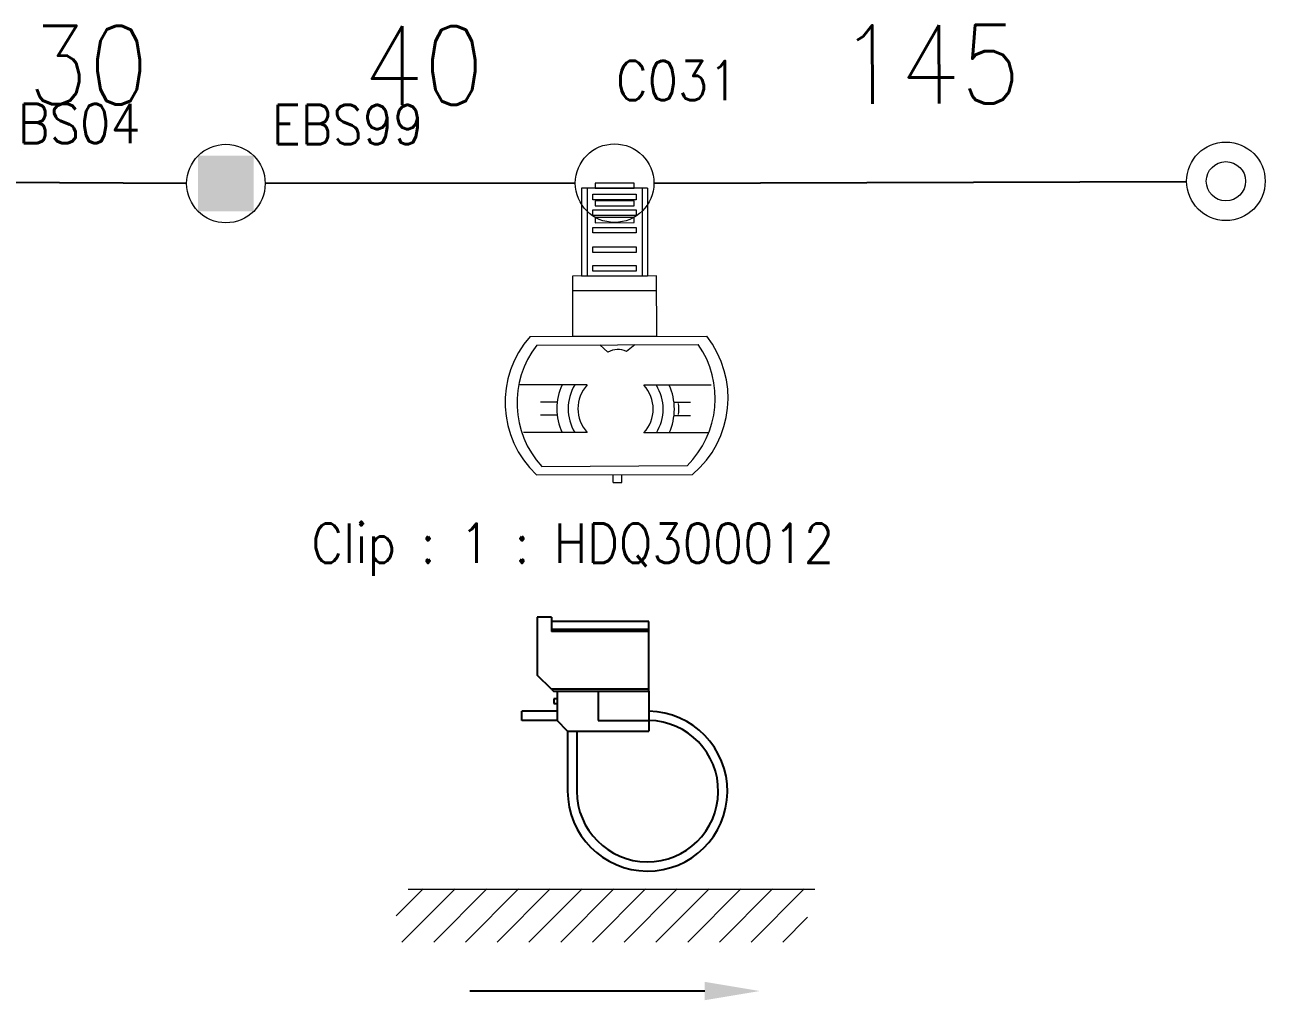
# Model space of a CAD drawing. Header units: inches. Extents: x 47316 to 59086, y 3141 to 11743.
# Drawn here: x 54349.8 to 54428.7, y 9579.5 to 9641.6 of the extents above; entities that cross this region are included whole.
import ezdxf

# ---------------------------------------------------------------- set-up
doc = ezdxf.new("R2010")
doc.units = ezdxf.units.IN
doc.header["$MEASUREMENT"] = 0
doc.styles.get("Standard").update_dxf_attribs({"font": ''})
doc.styles.get('Standard').set_extended_font_data('SimSun')
doc.linetypes.add('_VH_FELT_TAPE', pattern='A,0.4,-0.7,["FELT",Standard,S=0.3,R=0,X=-0.5,Y=-0.15],-0.7', length=1.8)

msp = doc.modelspace()

# ---------------------------------------------------------------- linework, layer by layer
at = {"color": 0, "linetype": '_VH_FELT_TAPE', "lineweight": -3, "ltscale": 5}
for p, q in [((54360.072, 9631.477), (54347.073, 9631.529)), ((54384.811, 9631.49), (54365.072, 9631.469)), ((54389.811, 9631.5), (54423.721, 9631.604))]:
    msp.add_line(p, q, dxfattribs=at)
at = {"color": 0, "lineweight": 0}
for p, q in [((54385.215, 9631.173), (54385.215, 9625.582)), ((54389.408, 9631.172), (54385.215, 9631.172)), ((54385.568, 9631.173), (54385.568, 9625.582)), ((54389.063, 9631.173), (54389.063, 9625.582)), ((54389.408, 9631.172), (54389.408, 9625.581)), ((54389.408, 9625.581), (54385.215, 9625.582)), ((54384.637, 9624.662), (54389.99, 9624.672)), ((54381.937, 9621.742), (54393.175, 9621.762)), ((54382.356, 9621.178), (54392.639, 9621.226)), ((54386.362, 9621.197), (54386.885, 9620.733)), ((54388.605, 9621.207), (54388.059, 9620.771)), ((54385.575, 9618.657), (54381.285, 9618.657)), ((54393.461, 9618.632), (54389.176, 9618.631)), ((54383.658, 9617.562), (54382.599, 9617.562)), ((54392.152, 9617.536), (54391.093, 9617.536)), ((54383.658, 9616.719), (54382.599, 9616.719)), ((54392.152, 9616.694), (54391.093, 9616.694)), ((54385.575, 9615.624), (54381.515, 9615.624)), ((54393.236, 9615.599), (54389.176, 9615.599)), ((54382.339, 9612.933), (54392.275, 9612.953)), ((54382.671, 9613.472), (54391.92, 9613.515)), ((54387.218, 9612.443), (54387.217, 9612.933)), ((54387.773, 9612.453), (54387.772, 9612.944)), ((54387.218, 9612.443), (54387.773, 9612.453))]:
    msp.add_line(p, q, dxfattribs=at)
at = {"color": 0, "linetype": 'ByBlock', "lineweight": -3, "ltscale": 0.05}
for q in [(54382.388, 9603.872), (54383.288, 9602.972)]:
    msp.add_line((54383.288, 9603.872), q, dxfattribs=at)
at = {"color": 0, "linetype": 'ByBlock', "lineweight": -3, "ltscale": 0.205}
for p, q in [((54382.388, 9603.872), (54382.388, 9600.182)), ((54389.498, 9599.282), (54389.498, 9602.972))]:
    msp.add_line(p, q, dxfattribs=at)
at = {"color": 0, "linetype": 'ByBlock', "lineweight": -3, "ltscale": 0.345}
for p, q in [((54389.498, 9603.602), (54383.288, 9603.602)), ((54383.288, 9603.1), (54389.498, 9603.1)), ((54389.498, 9602.972), (54383.288, 9602.972)), ((54389.498, 9599.282), (54383.288, 9599.282))]:
    msp.add_line(p, q, dxfattribs=at)
at = {"color": 0, "linetype": 'ByBlock', "lineweight": -3, "ltscale": 0.027907}
msp.add_line((54389.498, 9603.1), (54389.498, 9603.602), dxfattribs=at)
at = {"color": 0, "linetype": 'ByBlock', "lineweight": -3, "ltscale": 0.007093}
for p, q in [((54389.498, 9602.972), (54389.498, 9603.1)), ((54389.498, 9599.155), (54389.498, 9599.282))]:
    msp.add_line(p, q, dxfattribs=at)
at = {"color": 0, "linetype": 'ByBlock', "lineweight": -3, "ltscale": 0.070711}
msp.add_line((54383.288, 9599.282), (54382.388, 9600.182), dxfattribs=at)
at = {"color": 0, "linetype": 'ByBlock', "lineweight": -3, "ltscale": 0.010032}
msp.add_line((54383.288, 9599.282), (54383.416, 9599.155), dxfattribs=at)
at = {"color": 0, "linetype": 'ByBlock', "lineweight": -3, "ltscale": 0.012906}
msp.add_line((54383.416, 9599.155), (54383.648, 9599.155), dxfattribs=at)
at = {"color": 0, "linetype": 'ByBlock', "lineweight": -3, "ltscale": 0.102907}
for p, q in [((54383.648, 9599.155), (54383.648, 9597.302)), ((54386.258, 9599.155), (54386.258, 9597.302)), ((54389.498, 9599.155), (54389.498, 9597.302))]:
    msp.add_line(p, q, dxfattribs=at)
at = {"color": 0, "linetype": 'ByBlock', "lineweight": -3, "ltscale": 0.325}
msp.add_line((54383.648, 9599.155), (54389.498, 9599.155), dxfattribs=at)
at = {"color": 0, "linetype": 'ByBlock', "lineweight": -3, "ltscale": 0.125}
for p, q in [((54383.648, 9597.887), (54381.398, 9597.887)), ((54383.648, 9597.302), (54381.398, 9597.302))]:
    msp.add_line(p, q, dxfattribs=at)
at = {"color": 0, "linetype": 'ByBlock', "lineweight": -3, "ltscale": 0.0325}
msp.add_line((54381.398, 9597.302), (54381.398, 9597.887), dxfattribs=at)
at = {"color": 0, "linetype": 'ByBlock', "lineweight": -3, "ltscale": 0.010773}
for p, q in [((54383.648, 9598.673), (54383.454, 9598.673)), ((54383.454, 9598.384), (54383.648, 9598.384))]:
    msp.add_line(p, q, dxfattribs=at)
at = {"color": 0, "linetype": 'ByBlock', "lineweight": -3, "ltscale": 0.016051}
msp.add_line((54383.454, 9598.673), (54383.454, 9598.384), dxfattribs=at)
at = {"color": 0, "linetype": 'ByBlock', "lineweight": -3, "ltscale": 0.053033}
msp.add_line((54384.323, 9596.627), (54383.648, 9597.302), dxfattribs=at)
at = {"color": 0, "linetype": 'ByBlock', "lineweight": -3, "ltscale": 0.18}
msp.add_line((54386.258, 9597.302), (54389.498, 9597.302), dxfattribs=at)
at = {"color": 0, "linetype": 'ByBlock', "lineweight": -3, "ltscale": 0.0375}
msp.add_line((54389.498, 9597.302), (54389.498, 9596.627), dxfattribs=at)
at = {"color": 0, "linetype": 'ByBlock', "lineweight": -3, "ltscale": 0.2875}
msp.add_line((54384.323, 9596.627), (54389.498, 9596.627), dxfattribs=at)
at = {"color": 0, "linetype": 'ByBlock', "lineweight": -3, "ltscale": 0.2125}
for p, q in [((54384.323, 9596.627), (54384.323, 9592.802)), ((54384.908, 9596.627), (54384.908, 9592.802))]:
    msp.add_line(p, q, dxfattribs=at)
at = {"color": 0, "lineweight": 15}
for p, q in [((54373.415, 9584.86, 0), (54375.136, 9586.581, 0)), ((54373.777, 9583.202, 0), (54377.157, 9586.581, 0)), ((54374.17, 9586.571, 0), (54400.063, 9586.571, 0)), ((54375.798, 9583.202, 0), (54379.177, 9586.581, 0)), ((54377.819, 9583.202, 0), (54381.198, 9586.581, 0)), ((54379.839, 9583.202, 0), (54383.218, 9586.581, 0)), ((54381.86, 9583.202, 0), (54385.239, 9586.581, 0)), ((54383.88, 9583.202, 0), (54387.259, 9586.581, 0)), ((54385.901, 9583.202, 0), (54389.28, 9586.581, 0)), ((54387.921, 9583.202, 0), (54391.3, 9586.581, 0)), ((54389.942, 9583.202, 0), (54393.321, 9586.581, 0)), ((54391.963, 9583.202, 0), (54395.342, 9586.581, 0)), ((54393.983, 9583.202, 0), (54397.362, 9586.581, 0)), ((54396.004, 9583.202, 0), (54399.383, 9586.581, 0)), ((54398.024, 9583.202, 0), (54399.595, 9584.773, 0))]:
    msp.add_line(p, q, dxfattribs=at)
msp.add_line((54393.052, 9580.084), (54378.105, 9580.084))
at = {"color": 0, "lineweight": 0}
for points in [[(54388.554, 9631.496), (54386.067, 9631.488), (54386.068, 9631.167), (54388.555, 9631.176)], [(54385.93, 9630.792), (54388.693, 9630.792), (54388.693, 9630.436), (54385.93, 9630.436)], [(54388.558, 9630.377), (54386.071, 9630.369), (54386.072, 9630.048), (54388.559, 9630.057)], [(54385.93, 9629.797), (54388.693, 9629.797), (54388.693, 9629.441), (54385.93, 9629.441)], [(54385.93, 9628.678), (54388.693, 9628.678), (54388.693, 9628.321), (54385.93, 9628.321)], [(54388.562, 9629.305), (54386.075, 9629.297), (54386.076, 9628.976), (54388.563, 9628.985)], [(54385.93, 9627.434), (54388.693, 9627.434), (54388.693, 9627.078), (54385.93, 9627.078)], [(54384.642, 9621.748), (54389.995, 9621.757), (54389.988, 9625.586), (54384.635, 9625.577)], [(54385.93, 9626.243), (54388.693, 9626.243), (54388.693, 9625.887), (54385.93, 9625.887)]]:
    msp.add_lwpolyline(points, close=True, dxfattribs=at)
at = {"color": 0, "linetype": 'Continuous', "lineweight": 15}
for centre, radius in [((54362.572, 9631.467), 2.5), ((54387.311, 9631.492), 2.5), ((54426.221, 9631.611), 2.5), ((54426.221, 9631.611), 1.25)]:
    msp.add_circle(centre, radius, dxfattribs=at)
at = {"color": 0, "lineweight": 0}
for centre, radius, start, end in [((54386.685, 9617.545), 6.337, 138.52351, 226.69522), ((54388.144, 9617.825), 6.388, 310.29571, 38.04894), ((54387.06, 9617.511), 5.964, 142.05882, 222.62462), ((54387.506, 9619.723), 1.185, 62.15672, 121.59245), ((54387.702, 9617.797), 6.011, 314.56822, 34.78068), ((54387.213, 9617.141), 3.58, 154.94238, 205.05762), ((54387.213, 9617.141), 2.864, 148.03428, 211.96572), ((54387.213, 9617.141), 2.232, 137.21531, 222.78469), ((54387.538, 9617.115), 2.232, 317.21531, 42.78469), ((54387.538, 9617.115), 2.864, 328.03428, 31.96572), ((54387.538, 9617.115), 3.58, 334.94238, 25.05762), ((54387.538, 9617.115), 3.861, 354.78409, 5.21591)]:
    msp.add_arc(centre, radius, start, end, dxfattribs=at)
at = {"color": 0, "linetype": 'ByBlock', "lineweight": -3}
for radius, end in [(5.085, 88.98586), (4.5, 88.85402)]:
    msp.add_arc((54389.408, 9592.802), radius, 180.00001, end, dxfattribs=at)
at = {"color": 0, "linetype": 'Continuous', "lineweight": 15, "extrusion": (0, 0, -1)}
msp.add_solid([(-54360.805, 9633.234), (-54360.805, 9629.699), (-54364.34, 9633.234), (-54364.34, 9629.699)], dxfattribs=at)
msp.add_solid([(54393.052, 9580.667), (54396.552, 9580.084), (54393.052, 9579.501)])

# ---------------------------------------------------------------- texts
at = {"color": 7, "linetype": '_VH_FELT_TAPE', "lineweight": 18, "ltscale": 5, "char_height": 5, "attachment_point": 1}
for s, insert, width, rotation in [('\\Fromans.shx;\\W0.9000000000;\\T1.0000000000;\\o\\l30', (54349.97, 9641.518), 8.57143, 359.76809), ('\\Fromans.shx;\\W0.9000000000;\\T1.0000000000;\\o\\l40', (54371.288, 9641.476), 8.57143, 0.05929), ('\\Fromans.shx;\\W0.9000000000;\\T1.0000000000;\\o\\l145', (54401.592, 9641.536), 12.85714, 0.17539)]:
    msp.add_mtext(s, dxfattribs=dict(at, insert=insert, width=width, rotation=rotation))
at = {"color": 21, "linetype": 'Continuous', "lineweight": 15, "char_height": 2.5, "attachment_point": 1}
for s, insert, width in [('\\Fromans.shx;\\W0.9000000000;\\T1.0000000000;\\o\\lC031', (54387.395, 9639.267), 8.67857), ('\\Fromans.shx;\\W0.9000000000;\\T1.0000000000;\\o\\lEBS04', (54347.502, 9636.539), 10.71429), ('\\Fromans.shx;\\W0.9000000000;\\T1.0000000000;\\o\\lEBS99', (54365.501, 9636.467), 10.71429)]:
    msp.add_mtext(s, dxfattribs=dict(at, insert=insert, width=width))
at = {"color": 42, "linetype": 'Continuous', "lineweight": 15, "insert": (54368.012, 9609.831), "char_height": 2.5, "width": 39.10714, "attachment_point": 1}
msp.add_mtext('\\Fromans.shx;\\W0.9000000000;\\T1.0000000000;\\o\\lClip : 1 : HDQ300012', dxfattribs=at)

doc.saveas('drawing.dxf')
